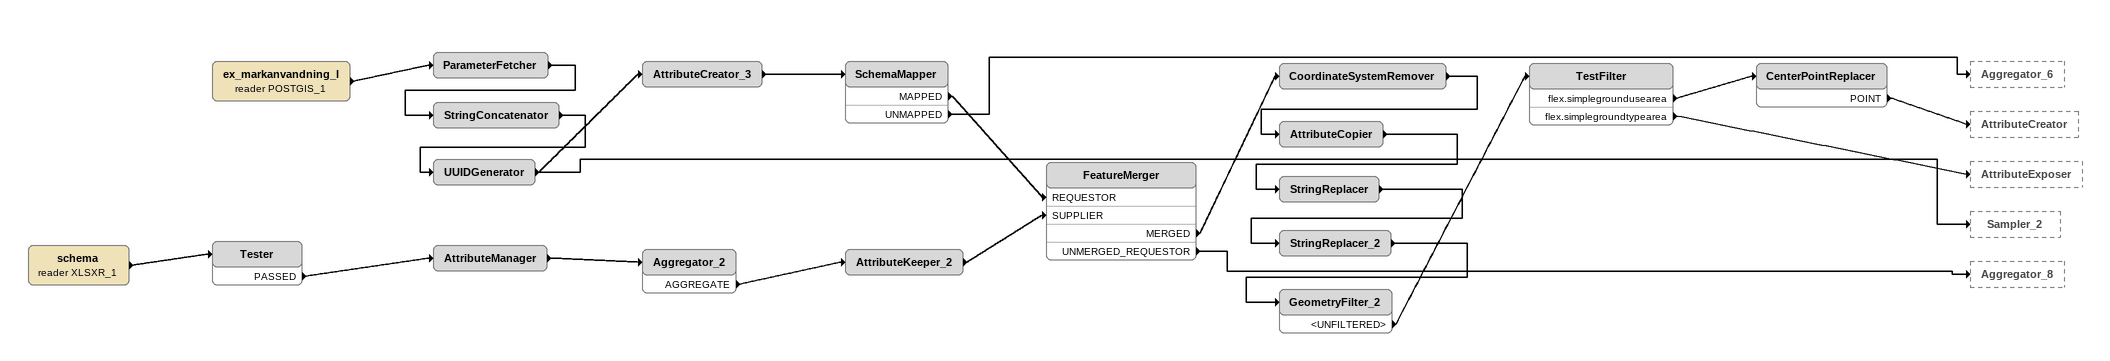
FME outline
schema (reader XLSXR_1)
    -> Tester
Tester
    PASSED -> AttributeManager
AttributeManager
    -> Aggregator_2
Aggregator_2
    AGGREGATE -> AttributeKeeper_2
AttributeKeeper_2
    -> FeatureMerger [SUPPLIER]
ex_markanvandning_l (reader POSTGIS_1)
    -> ParameterFetcher
ParameterFetcher
    -> StringConcatenator
StringConcatenator
    -> UUIDGenerator
UUIDGenerator
    -> AttributeCreator_3
    -> Sampler_2
AttributeCreator_3
    -> SchemaMapper
SchemaMapper
    MAPPED -> FeatureMerger [REQUESTOR]
    UNMAPPED -> Aggregator_6
FeatureMerger
    MERGED -> CoordinateSystemRemover
    UNMERGED_REQUESTOR -> Aggregator_8
CoordinateSystemRemover
    -> AttributeCopier
AttributeCopier
    -> StringReplacer
StringReplacer
    -> StringReplacer_2
StringReplacer_2
    -> GeometryFilter_2
GeometryFilter_2
    <UNFILTERED> -> TestFilter
TestFilter
    flex.simplegroundusearea -> CenterPointReplacer
    flex.simplegroundtypearea -> AttributeExposer
CenterPointReplacer
    POINT -> AttributeCreator
